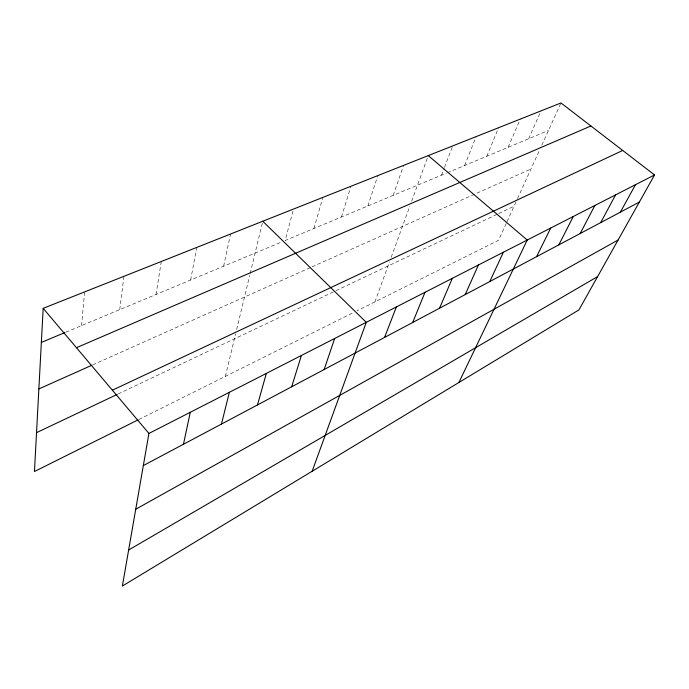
<?xml version="1.0" encoding="UTF-8"?>
<svg xmlns="http://www.w3.org/2000/svg" width="689" height="689" viewBox="0 0 689 689"><rect width="100%" height="100%" fill="white"/><g stroke="black" fill="none" stroke-linecap="round" stroke-linejoin="round"><path stroke-width="0.52" stroke-dasharray="3.44 2.58" d="M81.552 325.613L84.626 291.903M119.731 309.654L123.934 276.315M156.05 294.479L161.26 261.501M190.638 280.018L196.753 247.429M223.615 266.238L230.548 234.019M225.363 376.392L235.655 333.717M236.637 329.618L249.685 275.505M250.176 273.464L262.767 221.247M292.963 211.084L285.16 240.513L446.326 173.154M313.926 228.49L322.865 197.407M341.468 216.983L350.951 186.263M367.866 205.951L377.83 175.609M393.178 195.375L403.582 165.394M374.937 301.877L389.431 262.121M391.206 257.264L409.826 206.192M411.652 201.197L428.274 155.593M441.52 175.17L444.121 168.34M444.491 167.367L452.682 145.913M464.601 165.524L476.099 136.629M486.796 156.248L498.586 127.706M508.137 147.325L520.195 119.137M528.687 138.739L540.968 110.895M506.191 223.529L498.578 240.28L357.014 310.808M507.061 221.608L517.103 199.509M517.542 198.544L539.582 150.038M541.804 145.146L560.975 102.962M138.894 419.472L352.303 313.151M118.138 393.962L335.009 291.137M335.974 290.68L497.742 213.986M498.707 213.53L514.037 206.261M92.765 364.851L311.118 267.263M312.074 266.832L530.969 168.994M65.86 332.167L281.284 242.14M447.29 172.758L548.478 130.462"/><path stroke-width="1.03" d="M43.174 308.345L148.919 433.433L122.375 586.038L578.941 309.886L654.55 174.954L560.975 102.962L43.174 308.345L34.45 471.509L137.955 419.937M183.463 444.259L190.285 412.289M221.453 424.079L229.368 392.308M257.471 404.943L266.35 373.404M291.662 386.787L301.403 355.481M324.157 369.519L334.665 338.48M312.143 471.259L366.281 322.314L262.767 221.247M384.574 337.429L396.356 306.941M412.694 322.486L425.01 292.291M439.548 308.224L452.337 278.322M465.221 294.582L478.433 264.981M489.793 281.534L503.375 252.234M458.891 382.498L527.24 240.039L428.274 155.593M536.559 256.687L550.769 228.007M558.831 244.862L573.3 216.492M580.19 233.511L594.883 205.46M600.696 222.625L615.587 194.875M620.401 212.152L635.456 184.712M128.645 550.011L597.596 276.59M135.733 509.24L618.093 240.013M143.329 465.575L639.34 202.092M148.919 433.433L654.55 174.954M36.526 432.658L117.173 394.418M112.367 390.198L622.71 150.452M38.868 388.94L91.801 365.282M76.453 347.712L590.904 125.992M41.357 342.416L64.887 332.58"/></g></svg>
